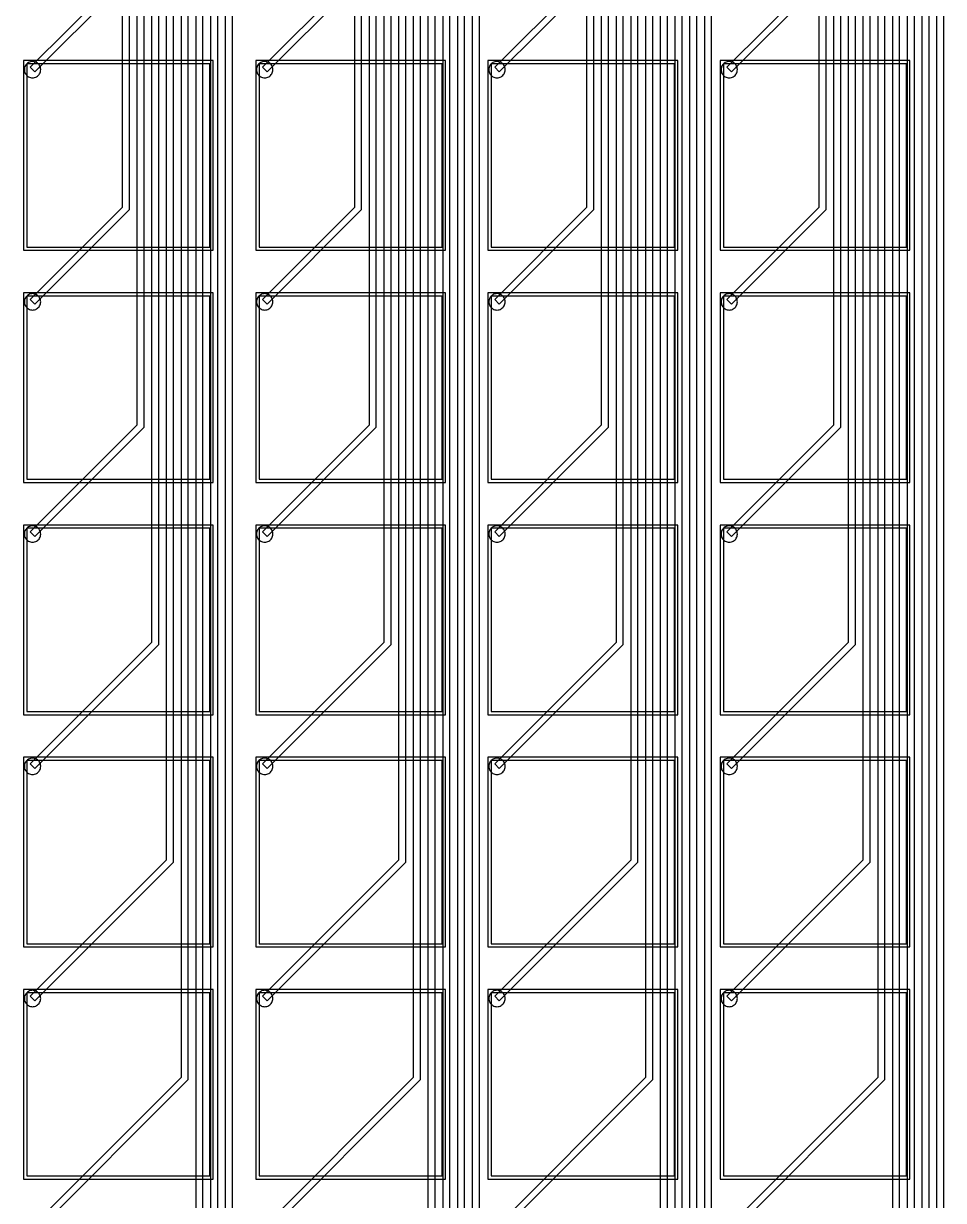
# Model space of a CAD drawing. Header units: metres. Extents: x -515 to 4265, y 201 to 1873.
# Drawn here: x 1846 to 2127.2, y 798.5 to 1158.3 of the extents above; entities that cross this region are included whole.
import ezdxf

# ---------------------------------------------------------------- set-up
doc = ezdxf.new("R2010")
doc.units = ezdxf.units.M
for name, color, linetype in [('Etching', 1, 'CONTINUOUS'), ('EtchingPad', 2, 'CONTINUOUS'), ('Metal1', 4, 'CONTINUOUS'), ('Metal2', 3, 'CONTINUOUS')]:
    doc.layers.add(name, color=color, linetype=linetype)

msp = doc.modelspace()

# ---------------------------------------------------------------- linework, layer by layer
at = {"layer": 'Etching'}
for points in [[(1851.25, 1144.25), (1851.23, 1144.58), (1851.16, 1144.9), (1851.06, 1145.21), (1850.92, 1145.5), (1850.73, 1145.77), (1850.52, 1146.02), (1850.27, 1146.23), (1850, 1146.42), (1849.71, 1146.56), (1849.4, 1146.66), (1849.08, 1146.73), (1848.75, 1146.75), (1848.42, 1146.73), (1848.1, 1146.66), (1847.79, 1146.56), (1847.5, 1146.42), (1847.23, 1146.23), (1846.98, 1146.02), (1846.77, 1145.77), (1846.58, 1145.5), (1846.44, 1145.21), (1846.34, 1144.9), (1846.27, 1144.58), (1846.25, 1144.25), (1846.27, 1143.92), (1846.34, 1143.6), (1846.44, 1143.29), (1846.58, 1143), (1846.77, 1142.73), (1846.98, 1142.48), (1847.23, 1142.27), (1847.5, 1142.08), (1847.79, 1141.94), (1848.1, 1141.84), (1848.42, 1141.77), (1848.75, 1141.75), (1849.08, 1141.77), (1849.4, 1141.84), (1849.71, 1141.94), (1850, 1142.08), (1850.27, 1142.27), (1850.52, 1142.48), (1850.73, 1142.73), (1850.92, 1143), (1851.06, 1143.29), (1851.16, 1143.6), (1851.23, 1143.92), (1851.25, 1144.25)], [(1922.25, 1144.25), (1922.23, 1144.58), (1922.16, 1144.9), (1922.06, 1145.21), (1921.92, 1145.5), (1921.73, 1145.77), (1921.52, 1146.02), (1921.27, 1146.23), (1921, 1146.42), (1920.71, 1146.56), (1920.4, 1146.66), (1920.08, 1146.73), (1919.75, 1146.75), (1919.42, 1146.73), (1919.1, 1146.66), (1918.79, 1146.56), (1918.5, 1146.42), (1918.23, 1146.23), (1917.98, 1146.02), (1917.77, 1145.77), (1917.58, 1145.5), (1917.44, 1145.21), (1917.34, 1144.9), (1917.27, 1144.58), (1917.25, 1144.25), (1917.27, 1143.92), (1917.34, 1143.6), (1917.44, 1143.29), (1917.58, 1143), (1917.77, 1142.73), (1917.98, 1142.48), (1918.23, 1142.27), (1918.5, 1142.08), (1918.79, 1141.94), (1919.1, 1141.84), (1919.42, 1141.77), (1919.75, 1141.75), (1920.08, 1141.77), (1920.4, 1141.84), (1920.71, 1141.94), (1921, 1142.08), (1921.27, 1142.27), (1921.52, 1142.48), (1921.73, 1142.73), (1921.92, 1143), (1922.06, 1143.29), (1922.16, 1143.6), (1922.23, 1143.92), (1922.25, 1144.25)], [(1993.25, 1144.25), (1993.23, 1144.58), (1993.16, 1144.9), (1993.06, 1145.21), (1992.92, 1145.5), (1992.73, 1145.77), (1992.52, 1146.02), (1992.27, 1146.23), (1992, 1146.42), (1991.71, 1146.56), (1991.4, 1146.66), (1991.08, 1146.73), (1990.75, 1146.75), (1990.42, 1146.73), (1990.1, 1146.66), (1989.79, 1146.56), (1989.5, 1146.42), (1989.23, 1146.23), (1988.98, 1146.02), (1988.77, 1145.77), (1988.58, 1145.5), (1988.44, 1145.21), (1988.34, 1144.9), (1988.27, 1144.58), (1988.25, 1144.25), (1988.27, 1143.92), (1988.34, 1143.6), (1988.44, 1143.29), (1988.58, 1143), (1988.77, 1142.73), (1988.98, 1142.48), (1989.23, 1142.27), (1989.5, 1142.08), (1989.79, 1141.94), (1990.1, 1141.84), (1990.42, 1141.77), (1990.75, 1141.75), (1991.08, 1141.77), (1991.4, 1141.84), (1991.71, 1141.94), (1992, 1142.08), (1992.27, 1142.27), (1992.52, 1142.48), (1992.73, 1142.73), (1992.92, 1143), (1993.06, 1143.29), (1993.16, 1143.6), (1993.23, 1143.92), (1993.25, 1144.25)], [(2064.25, 1144.25), (2064.23, 1144.58), (2064.16, 1144.9), (2064.06, 1145.21), (2063.92, 1145.5), (2063.73, 1145.77), (2063.52, 1146.02), (2063.27, 1146.23), (2063, 1146.42), (2062.71, 1146.56), (2062.4, 1146.66), (2062.08, 1146.73), (2061.75, 1146.75), (2061.42, 1146.73), (2061.1, 1146.66), (2060.79, 1146.56), (2060.5, 1146.42), (2060.23, 1146.23), (2059.98, 1146.02), (2059.77, 1145.77), (2059.58, 1145.5), (2059.44, 1145.21), (2059.34, 1144.9), (2059.27, 1144.58), (2059.25, 1144.25), (2059.27, 1143.92), (2059.34, 1143.6), (2059.44, 1143.29), (2059.58, 1143), (2059.77, 1142.73), (2059.98, 1142.48), (2060.23, 1142.27), (2060.5, 1142.08), (2060.79, 1141.94), (2061.1, 1141.84), (2061.42, 1141.77), (2061.75, 1141.75), (2062.08, 1141.77), (2062.4, 1141.84), (2062.71, 1141.94), (2063, 1142.08), (2063.27, 1142.27), (2063.52, 1142.48), (2063.73, 1142.73), (2063.92, 1143), (2064.06, 1143.29), (2064.16, 1143.6), (2064.23, 1143.92), (2064.25, 1144.25)], [(1851.25, 1073.25), (1851.23, 1073.58), (1851.16, 1073.9), (1851.06, 1074.21), (1850.92, 1074.5), (1850.73, 1074.77), (1850.52, 1075.02), (1850.27, 1075.23), (1850, 1075.42), (1849.71, 1075.56), (1849.4, 1075.66), (1849.08, 1075.73), (1848.75, 1075.75), (1848.42, 1075.73), (1848.1, 1075.66), (1847.79, 1075.56), (1847.5, 1075.42), (1847.23, 1075.23), (1846.98, 1075.02), (1846.77, 1074.77), (1846.58, 1074.5), (1846.44, 1074.21), (1846.34, 1073.9), (1846.27, 1073.58), (1846.25, 1073.25), (1846.27, 1072.92), (1846.34, 1072.6), (1846.44, 1072.29), (1846.58, 1072), (1846.77, 1071.73), (1846.98, 1071.48), (1847.23, 1071.27), (1847.5, 1071.08), (1847.79, 1070.94), (1848.1, 1070.84), (1848.42, 1070.77), (1848.75, 1070.75), (1849.08, 1070.77), (1849.4, 1070.84), (1849.71, 1070.94), (1850, 1071.08), (1850.27, 1071.27), (1850.52, 1071.48), (1850.73, 1071.73), (1850.92, 1072), (1851.06, 1072.29), (1851.16, 1072.6), (1851.23, 1072.92), (1851.25, 1073.25)], [(1922.25, 1073.25), (1922.23, 1073.58), (1922.16, 1073.9), (1922.06, 1074.21), (1921.92, 1074.5), (1921.73, 1074.77), (1921.52, 1075.02), (1921.27, 1075.23), (1921, 1075.42), (1920.71, 1075.56), (1920.4, 1075.66), (1920.08, 1075.73), (1919.75, 1075.75), (1919.42, 1075.73), (1919.1, 1075.66), (1918.79, 1075.56), (1918.5, 1075.42), (1918.23, 1075.23), (1917.98, 1075.02), (1917.77, 1074.77), (1917.58, 1074.5), (1917.44, 1074.21), (1917.34, 1073.9), (1917.27, 1073.58), (1917.25, 1073.25), (1917.27, 1072.92), (1917.34, 1072.6), (1917.44, 1072.29), (1917.58, 1072), (1917.77, 1071.73), (1917.98, 1071.48), (1918.23, 1071.27), (1918.5, 1071.08), (1918.79, 1070.94), (1919.1, 1070.84), (1919.42, 1070.77), (1919.75, 1070.75), (1920.08, 1070.77), (1920.4, 1070.84), (1920.71, 1070.94), (1921, 1071.08), (1921.27, 1071.27), (1921.52, 1071.48), (1921.73, 1071.73), (1921.92, 1072), (1922.06, 1072.29), (1922.16, 1072.6), (1922.23, 1072.92), (1922.25, 1073.25)], [(1993.25, 1073.25), (1993.23, 1073.58), (1993.16, 1073.9), (1993.06, 1074.21), (1992.92, 1074.5), (1992.73, 1074.77), (1992.52, 1075.02), (1992.27, 1075.23), (1992, 1075.42), (1991.71, 1075.56), (1991.4, 1075.66), (1991.08, 1075.73), (1990.75, 1075.75), (1990.42, 1075.73), (1990.1, 1075.66), (1989.79, 1075.56), (1989.5, 1075.42), (1989.23, 1075.23), (1988.98, 1075.02), (1988.77, 1074.77), (1988.58, 1074.5), (1988.44, 1074.21), (1988.34, 1073.9), (1988.27, 1073.58), (1988.25, 1073.25), (1988.27, 1072.92), (1988.34, 1072.6), (1988.44, 1072.29), (1988.58, 1072), (1988.77, 1071.73), (1988.98, 1071.48), (1989.23, 1071.27), (1989.5, 1071.08), (1989.79, 1070.94), (1990.1, 1070.84), (1990.42, 1070.77), (1990.75, 1070.75), (1991.08, 1070.77), (1991.4, 1070.84), (1991.71, 1070.94), (1992, 1071.08), (1992.27, 1071.27), (1992.52, 1071.48), (1992.73, 1071.73), (1992.92, 1072), (1993.06, 1072.29), (1993.16, 1072.6), (1993.23, 1072.92), (1993.25, 1073.25)], [(2064.25, 1073.25), (2064.23, 1073.58), (2064.16, 1073.9), (2064.06, 1074.21), (2063.92, 1074.5), (2063.73, 1074.77), (2063.52, 1075.02), (2063.27, 1075.23), (2063, 1075.42), (2062.71, 1075.56), (2062.4, 1075.66), (2062.08, 1075.73), (2061.75, 1075.75), (2061.42, 1075.73), (2061.1, 1075.66), (2060.79, 1075.56), (2060.5, 1075.42), (2060.23, 1075.23), (2059.98, 1075.02), (2059.77, 1074.77), (2059.58, 1074.5), (2059.44, 1074.21), (2059.34, 1073.9), (2059.27, 1073.58), (2059.25, 1073.25), (2059.27, 1072.92), (2059.34, 1072.6), (2059.44, 1072.29), (2059.58, 1072), (2059.77, 1071.73), (2059.98, 1071.48), (2060.23, 1071.27), (2060.5, 1071.08), (2060.79, 1070.94), (2061.1, 1070.84), (2061.42, 1070.77), (2061.75, 1070.75), (2062.08, 1070.77), (2062.4, 1070.84), (2062.71, 1070.94), (2063, 1071.08), (2063.27, 1071.27), (2063.52, 1071.48), (2063.73, 1071.73), (2063.92, 1072), (2064.06, 1072.29), (2064.16, 1072.6), (2064.23, 1072.92), (2064.25, 1073.25)], [(1851.25, 1002.25), (1851.23, 1002.58), (1851.16, 1002.9), (1851.06, 1003.21), (1850.92, 1003.5), (1850.73, 1003.77), (1850.52, 1004.02), (1850.27, 1004.23), (1850, 1004.42), (1849.71, 1004.56), (1849.4, 1004.66), (1849.08, 1004.73), (1848.75, 1004.75), (1848.42, 1004.73), (1848.1, 1004.66), (1847.79, 1004.56), (1847.5, 1004.42), (1847.23, 1004.23), (1846.98, 1004.02), (1846.77, 1003.77), (1846.58, 1003.5), (1846.44, 1003.21), (1846.34, 1002.9), (1846.27, 1002.58), (1846.25, 1002.25), (1846.27, 1001.92), (1846.34, 1001.6), (1846.44, 1001.29), (1846.58, 1001), (1846.77, 1000.73), (1846.98, 1000.48), (1847.23, 1000.27), (1847.5, 1000.08), (1847.79, 999.94), (1848.1, 999.84), (1848.42, 999.77), (1848.75, 999.75), (1849.08, 999.77), (1849.4, 999.84), (1849.71, 999.94), (1850, 1000.08), (1850.27, 1000.27), (1850.52, 1000.48), (1850.73, 1000.73), (1850.92, 1001), (1851.06, 1001.29), (1851.16, 1001.6), (1851.23, 1001.92), (1851.25, 1002.25)], [(1922.25, 1002.25), (1922.23, 1002.58), (1922.16, 1002.9), (1922.06, 1003.21), (1921.92, 1003.5), (1921.73, 1003.77), (1921.52, 1004.02), (1921.27, 1004.23), (1921, 1004.42), (1920.71, 1004.56), (1920.4, 1004.66), (1920.08, 1004.73), (1919.75, 1004.75), (1919.42, 1004.73), (1919.1, 1004.66), (1918.79, 1004.56), (1918.5, 1004.42), (1918.23, 1004.23), (1917.98, 1004.02), (1917.77, 1003.77), (1917.58, 1003.5), (1917.44, 1003.21), (1917.34, 1002.9), (1917.27, 1002.58), (1917.25, 1002.25), (1917.27, 1001.92), (1917.34, 1001.6), (1917.44, 1001.29), (1917.58, 1001), (1917.77, 1000.73), (1917.98, 1000.48), (1918.23, 1000.27), (1918.5, 1000.08), (1918.79, 999.94), (1919.1, 999.84), (1919.42, 999.77), (1919.75, 999.75), (1920.08, 999.77), (1920.4, 999.84), (1920.71, 999.94), (1921, 1000.08), (1921.27, 1000.27), (1921.52, 1000.48), (1921.73, 1000.73), (1921.92, 1001), (1922.06, 1001.29), (1922.16, 1001.6), (1922.23, 1001.92), (1922.25, 1002.25)], [(1993.25, 1002.25), (1993.23, 1002.58), (1993.16, 1002.9), (1993.06, 1003.21), (1992.92, 1003.5), (1992.73, 1003.77), (1992.52, 1004.02), (1992.27, 1004.23), (1992, 1004.42), (1991.71, 1004.56), (1991.4, 1004.66), (1991.08, 1004.73), (1990.75, 1004.75), (1990.42, 1004.73), (1990.1, 1004.66), (1989.79, 1004.56), (1989.5, 1004.42), (1989.23, 1004.23), (1988.98, 1004.02), (1988.77, 1003.77), (1988.58, 1003.5), (1988.44, 1003.21), (1988.34, 1002.9), (1988.27, 1002.58), (1988.25, 1002.25), (1988.27, 1001.92), (1988.34, 1001.6), (1988.44, 1001.29), (1988.58, 1001), (1988.77, 1000.73), (1988.98, 1000.48), (1989.23, 1000.27), (1989.5, 1000.08), (1989.79, 999.94), (1990.1, 999.84), (1990.42, 999.77), (1990.75, 999.75), (1991.08, 999.77), (1991.4, 999.84), (1991.71, 999.94), (1992, 1000.08), (1992.27, 1000.27), (1992.52, 1000.48), (1992.73, 1000.73), (1992.92, 1001), (1993.06, 1001.29), (1993.16, 1001.6), (1993.23, 1001.92), (1993.25, 1002.25)], [(2064.25, 1002.25), (2064.23, 1002.58), (2064.16, 1002.9), (2064.06, 1003.21), (2063.92, 1003.5), (2063.73, 1003.77), (2063.52, 1004.02), (2063.27, 1004.23), (2063, 1004.42), (2062.71, 1004.56), (2062.4, 1004.66), (2062.08, 1004.73), (2061.75, 1004.75), (2061.42, 1004.73), (2061.1, 1004.66), (2060.79, 1004.56), (2060.5, 1004.42), (2060.23, 1004.23), (2059.98, 1004.02), (2059.77, 1003.77), (2059.58, 1003.5), (2059.44, 1003.21), (2059.34, 1002.9), (2059.27, 1002.58), (2059.25, 1002.25), (2059.27, 1001.92), (2059.34, 1001.6), (2059.44, 1001.29), (2059.58, 1001), (2059.77, 1000.73), (2059.98, 1000.48), (2060.23, 1000.27), (2060.5, 1000.08), (2060.79, 999.94), (2061.1, 999.84), (2061.42, 999.77), (2061.75, 999.75), (2062.08, 999.77), (2062.4, 999.84), (2062.71, 999.94), (2063, 1000.08), (2063.27, 1000.27), (2063.52, 1000.48), (2063.73, 1000.73), (2063.92, 1001), (2064.06, 1001.29), (2064.16, 1001.6), (2064.23, 1001.92), (2064.25, 1002.25)], [(1851.25, 931.25), (1851.23, 931.58), (1851.16, 931.9), (1851.06, 932.21), (1850.92, 932.5), (1850.73, 932.77), (1850.52, 933.02), (1850.27, 933.23), (1850, 933.42), (1849.71, 933.56), (1849.4, 933.66), (1849.08, 933.73), (1848.75, 933.75), (1848.42, 933.73), (1848.1, 933.66), (1847.79, 933.56), (1847.5, 933.42), (1847.23, 933.23), (1846.98, 933.02), (1846.77, 932.77), (1846.58, 932.5), (1846.44, 932.21), (1846.34, 931.9), (1846.27, 931.58), (1846.25, 931.25), (1846.27, 930.92), (1846.34, 930.6), (1846.44, 930.29), (1846.58, 930), (1846.77, 929.73), (1846.98, 929.48), (1847.23, 929.27), (1847.5, 929.08), (1847.79, 928.94), (1848.1, 928.84), (1848.42, 928.77), (1848.75, 928.75), (1849.08, 928.77), (1849.4, 928.84), (1849.71, 928.94), (1850, 929.08), (1850.27, 929.27), (1850.52, 929.48), (1850.73, 929.73), (1850.92, 930), (1851.06, 930.29), (1851.16, 930.6), (1851.23, 930.92), (1851.25, 931.25)], [(1922.25, 931.25), (1922.23, 931.58), (1922.16, 931.9), (1922.06, 932.21), (1921.92, 932.5), (1921.73, 932.77), (1921.52, 933.02), (1921.27, 933.23), (1921, 933.42), (1920.71, 933.56), (1920.4, 933.66), (1920.08, 933.73), (1919.75, 933.75), (1919.42, 933.73), (1919.1, 933.66), (1918.79, 933.56), (1918.5, 933.42), (1918.23, 933.23), (1917.98, 933.02), (1917.77, 932.77), (1917.58, 932.5), (1917.44, 932.21), (1917.34, 931.9), (1917.27, 931.58), (1917.25, 931.25), (1917.27, 930.92), (1917.34, 930.6), (1917.44, 930.29), (1917.58, 930), (1917.77, 929.73), (1917.98, 929.48), (1918.23, 929.27), (1918.5, 929.08), (1918.79, 928.94), (1919.1, 928.84), (1919.42, 928.77), (1919.75, 928.75), (1920.08, 928.77), (1920.4, 928.84), (1920.71, 928.94), (1921, 929.08), (1921.27, 929.27), (1921.52, 929.48), (1921.73, 929.73), (1921.92, 930), (1922.06, 930.29), (1922.16, 930.6), (1922.23, 930.92), (1922.25, 931.25)], [(1993.25, 931.25), (1993.23, 931.58), (1993.16, 931.9), (1993.06, 932.21), (1992.92, 932.5), (1992.73, 932.77), (1992.52, 933.02), (1992.27, 933.23), (1992, 933.42), (1991.71, 933.56), (1991.4, 933.66), (1991.08, 933.73), (1990.75, 933.75), (1990.42, 933.73), (1990.1, 933.66), (1989.79, 933.56), (1989.5, 933.42), (1989.23, 933.23), (1988.98, 933.02), (1988.77, 932.77), (1988.58, 932.5), (1988.44, 932.21), (1988.34, 931.9), (1988.27, 931.58), (1988.25, 931.25), (1988.27, 930.92), (1988.34, 930.6), (1988.44, 930.29), (1988.58, 930), (1988.77, 929.73), (1988.98, 929.48), (1989.23, 929.27), (1989.5, 929.08), (1989.79, 928.94), (1990.1, 928.84), (1990.42, 928.77), (1990.75, 928.75), (1991.08, 928.77), (1991.4, 928.84), (1991.71, 928.94), (1992, 929.08), (1992.27, 929.27), (1992.52, 929.48), (1992.73, 929.73), (1992.92, 930), (1993.06, 930.29), (1993.16, 930.6), (1993.23, 930.92), (1993.25, 931.25)], [(2064.25, 931.25), (2064.23, 931.58), (2064.16, 931.9), (2064.06, 932.21), (2063.92, 932.5), (2063.73, 932.77), (2063.52, 933.02), (2063.27, 933.23), (2063, 933.42), (2062.71, 933.56), (2062.4, 933.66), (2062.08, 933.73), (2061.75, 933.75), (2061.42, 933.73), (2061.1, 933.66), (2060.79, 933.56), (2060.5, 933.42), (2060.23, 933.23), (2059.98, 933.02), (2059.77, 932.77), (2059.58, 932.5), (2059.44, 932.21), (2059.34, 931.9), (2059.27, 931.58), (2059.25, 931.25), (2059.27, 930.92), (2059.34, 930.6), (2059.44, 930.29), (2059.58, 930), (2059.77, 929.73), (2059.98, 929.48), (2060.23, 929.27), (2060.5, 929.08), (2060.79, 928.94), (2061.1, 928.84), (2061.42, 928.77), (2061.75, 928.75), (2062.08, 928.77), (2062.4, 928.84), (2062.71, 928.94), (2063, 929.08), (2063.27, 929.27), (2063.52, 929.48), (2063.73, 929.73), (2063.92, 930), (2064.06, 930.29), (2064.16, 930.6), (2064.23, 930.92), (2064.25, 931.25)], [(1851.25, 860.25), (1851.23, 860.58), (1851.16, 860.9), (1851.06, 861.21), (1850.92, 861.5), (1850.73, 861.77), (1850.52, 862.02), (1850.27, 862.23), (1850, 862.42), (1849.71, 862.56), (1849.4, 862.66), (1849.08, 862.73), (1848.75, 862.75), (1848.42, 862.73), (1848.1, 862.66), (1847.79, 862.56), (1847.5, 862.42), (1847.23, 862.23), (1846.98, 862.02), (1846.77, 861.77), (1846.58, 861.5), (1846.44, 861.21), (1846.34, 860.9), (1846.27, 860.58), (1846.25, 860.25), (1846.27, 859.92), (1846.34, 859.6), (1846.44, 859.29), (1846.58, 859), (1846.77, 858.73), (1846.98, 858.48), (1847.23, 858.27), (1847.5, 858.08), (1847.79, 857.94), (1848.1, 857.84), (1848.42, 857.77), (1848.75, 857.75), (1849.08, 857.77), (1849.4, 857.84), (1849.71, 857.94), (1850, 858.08), (1850.27, 858.27), (1850.52, 858.48), (1850.73, 858.73), (1850.92, 859), (1851.06, 859.29), (1851.16, 859.6), (1851.23, 859.92), (1851.25, 860.25)], [(1922.25, 860.25), (1922.23, 860.58), (1922.16, 860.9), (1922.06, 861.21), (1921.92, 861.5), (1921.73, 861.77), (1921.52, 862.02), (1921.27, 862.23), (1921, 862.42), (1920.71, 862.56), (1920.4, 862.66), (1920.08, 862.73), (1919.75, 862.75), (1919.42, 862.73), (1919.1, 862.66), (1918.79, 862.56), (1918.5, 862.42), (1918.23, 862.23), (1917.98, 862.02), (1917.77, 861.77), (1917.58, 861.5), (1917.44, 861.21), (1917.34, 860.9), (1917.27, 860.58), (1917.25, 860.25), (1917.27, 859.92), (1917.34, 859.6), (1917.44, 859.29), (1917.58, 859), (1917.77, 858.73), (1917.98, 858.48), (1918.23, 858.27), (1918.5, 858.08), (1918.79, 857.94), (1919.1, 857.84), (1919.42, 857.77), (1919.75, 857.75), (1920.08, 857.77), (1920.4, 857.84), (1920.71, 857.94), (1921, 858.08), (1921.27, 858.27), (1921.52, 858.48), (1921.73, 858.73), (1921.92, 859), (1922.06, 859.29), (1922.16, 859.6), (1922.23, 859.92), (1922.25, 860.25)], [(1993.25, 860.25), (1993.23, 860.58), (1993.16, 860.9), (1993.06, 861.21), (1992.92, 861.5), (1992.73, 861.77), (1992.52, 862.02), (1992.27, 862.23), (1992, 862.42), (1991.71, 862.56), (1991.4, 862.66), (1991.08, 862.73), (1990.75, 862.75), (1990.42, 862.73), (1990.1, 862.66), (1989.79, 862.56), (1989.5, 862.42), (1989.23, 862.23), (1988.98, 862.02), (1988.77, 861.77), (1988.58, 861.5), (1988.44, 861.21), (1988.34, 860.9), (1988.27, 860.58), (1988.25, 860.25), (1988.27, 859.92), (1988.34, 859.6), (1988.44, 859.29), (1988.58, 859), (1988.77, 858.73), (1988.98, 858.48), (1989.23, 858.27), (1989.5, 858.08), (1989.79, 857.94), (1990.1, 857.84), (1990.42, 857.77), (1990.75, 857.75), (1991.08, 857.77), (1991.4, 857.84), (1991.71, 857.94), (1992, 858.08), (1992.27, 858.27), (1992.52, 858.48), (1992.73, 858.73), (1992.92, 859), (1993.06, 859.29), (1993.16, 859.6), (1993.23, 859.92), (1993.25, 860.25)], [(2064.25, 860.25), (2064.23, 860.58), (2064.16, 860.9), (2064.06, 861.21), (2063.92, 861.5), (2063.73, 861.77), (2063.52, 862.02), (2063.27, 862.23), (2063, 862.42), (2062.71, 862.56), (2062.4, 862.66), (2062.08, 862.73), (2061.75, 862.75), (2061.42, 862.73), (2061.1, 862.66), (2060.79, 862.56), (2060.5, 862.42), (2060.23, 862.23), (2059.98, 862.02), (2059.77, 861.77), (2059.58, 861.5), (2059.44, 861.21), (2059.34, 860.9), (2059.27, 860.58), (2059.25, 860.25), (2059.27, 859.92), (2059.34, 859.6), (2059.44, 859.29), (2059.58, 859), (2059.77, 858.73), (2059.98, 858.48), (2060.23, 858.27), (2060.5, 858.08), (2060.79, 857.94), (2061.1, 857.84), (2061.42, 857.77), (2061.75, 857.75), (2062.08, 857.77), (2062.4, 857.84), (2062.71, 857.94), (2063, 858.08), (2063.27, 858.27), (2063.52, 858.48), (2063.73, 858.73), (2063.92, 859), (2064.06, 859.29), (2064.16, 859.6), (2064.23, 859.92), (2064.25, 860.25)]]:
    msp.add_lwpolyline(points, close=True, dxfattribs=at)
at = {"layer": 'EtchingPad'}
for points in [[(1847, 1090), (1903, 1090), (1903, 1146), (1847, 1146), (1847, 1090)], [(1918, 1090), (1974, 1090), (1974, 1146), (1918, 1146), (1918, 1090)], [(1989, 1090), (2045, 1090), (2045, 1146), (1989, 1146), (1989, 1090)], [(2060, 1090), (2116, 1090), (2116, 1146), (2060, 1146), (2060, 1090)], [(1847, 1019), (1903, 1019), (1903, 1075), (1847, 1075), (1847, 1019)], [(1918, 1019), (1974, 1019), (1974, 1075), (1918, 1075), (1918, 1019)], [(1989, 1019), (2045, 1019), (2045, 1075), (1989, 1075), (1989, 1019)], [(2060, 1019), (2116, 1019), (2116, 1075), (2060, 1075), (2060, 1019)], [(1847, 948), (1903, 948), (1903, 1004), (1847, 1004), (1847, 948)], [(1918, 948), (1974, 948), (1974, 1004), (1918, 1004), (1918, 948)], [(1989, 948), (2045, 948), (2045, 1004), (1989, 1004), (1989, 948)], [(2060, 948), (2116, 948), (2116, 1004), (2060, 1004), (2060, 948)], [(1847, 877), (1903, 877), (1903, 933), (1847, 933), (1847, 877)], [(1918, 877), (1974, 877), (1974, 933), (1918, 933), (1918, 877)], [(1989, 877), (2045, 877), (2045, 933), (1989, 933), (1989, 877)], [(2060, 877), (2116, 877), (2116, 933), (2060, 933), (2060, 877)], [(1847, 806), (1903, 806), (1903, 862), (1847, 862), (1847, 806)], [(1918, 806), (1974, 806), (1974, 862), (1918, 862), (1918, 806)], [(1989, 806), (2045, 806), (2045, 862), (1989, 862), (1989, 806)], [(2060, 806), (2116, 806), (2116, 862), (2060, 862), (2060, 806)]]:
    msp.add_lwpolyline(points, close=True, dxfattribs=at)
at = {"layer": 'Metal1'}
for points in [[(1909.75, 1573), (1909.75, 635.84), (1849.46, 575.54), (1848.04, 576.96), (1907.75, 636.66), (1907.75, 1573)], [(1905.25, 1573), (1905.25, 702.34), (1849.46, 646.54), (1848.04, 647.96), (1903.25, 703.16), (1903.25, 1573)], [(1900.75, 1573), (1900.75, 768.84), (1849.46, 717.54), (1848.04, 718.96), (1898.75, 769.66), (1898.75, 1573)], [(1896.25, 1573), (1896.25, 835.34), (1849.46, 788.54), (1848.04, 789.96), (1894.25, 836.16), (1894.25, 1573)], [(1891.75, 1573), (1891.75, 901.84), (1849.46, 859.54), (1848.04, 860.96), (1889.75, 902.66), (1889.75, 1573)], [(1887.25, 1573), (1887.25, 968.34), (1849.46, 930.54), (1848.04, 931.96), (1885.25, 969.16), (1885.25, 1573)], [(1882.75, 1573), (1882.75, 1034.84), (1849.46, 1001.54), (1848.04, 1002.96), (1880.75, 1035.66), (1880.75, 1573)], [(1878.25, 1573), (1878.25, 1101.34), (1849.46, 1072.54), (1848.04, 1073.96), (1876.25, 1102.16), (1876.25, 1573)], [(1873.75, 1573), (1873.75, 1167.84), (1849.46, 1143.54), (1848.04, 1144.96), (1871.75, 1168.66), (1871.75, 1573)], [(1985.25, 1573), (1985.25, 569.34), (1920.46, 504.54), (1919.04, 505.96), (1983.25, 570.16), (1983.25, 1573)], [(1980.75, 1573), (1980.75, 635.84), (1920.46, 575.54), (1919.04, 576.96), (1978.75, 636.66), (1978.75, 1573)], [(1976.25, 1573), (1976.25, 702.34), (1920.46, 646.54), (1919.04, 647.96), (1974.25, 703.16), (1974.25, 1573)], [(1971.75, 1573), (1971.75, 768.84), (1920.46, 717.54), (1919.04, 718.96), (1969.75, 769.66), (1969.75, 1573)], [(1967.25, 1573), (1967.25, 835.34), (1920.46, 788.54), (1919.04, 789.96), (1965.25, 836.16), (1965.25, 1573)], [(1962.75, 1573), (1962.75, 901.84), (1920.46, 859.54), (1919.04, 860.96), (1960.75, 902.66), (1960.75, 1573)], [(1958.25, 1573), (1958.25, 968.34), (1920.46, 930.54), (1919.04, 931.96), (1956.25, 969.16), (1956.25, 1573)], [(1953.75, 1573), (1953.75, 1034.84), (1920.46, 1001.54), (1919.04, 1002.96), (1951.75, 1035.66), (1951.75, 1573)], [(1949.25, 1573), (1949.25, 1101.34), (1920.46, 1072.54), (1919.04, 1073.96), (1947.25, 1102.16), (1947.25, 1573)], [(1944.75, 1573), (1944.75, 1167.84), (1920.46, 1143.54), (1919.04, 1144.96), (1942.75, 1168.66), (1942.75, 1573)], [(2056.25, 1573), (2056.25, 569.34), (1991.46, 504.54), (1990.04, 505.96), (2054.25, 570.16), (2054.25, 1573)], [(2051.75, 1573), (2051.75, 635.84), (1991.46, 575.54), (1990.04, 576.96), (2049.75, 636.66), (2049.75, 1573)], [(2047.25, 1573), (2047.25, 702.34), (1991.46, 646.54), (1990.04, 647.96), (2045.25, 703.16), (2045.25, 1573)], [(2042.75, 1573), (2042.75, 768.84), (1991.46, 717.54), (1990.04, 718.96), (2040.75, 769.66), (2040.75, 1573)], [(2038.25, 1573), (2038.25, 835.34), (1991.46, 788.54), (1990.04, 789.96), (2036.25, 836.16), (2036.25, 1573)], [(2033.75, 1573), (2033.75, 901.84), (1991.46, 859.54), (1990.04, 860.96), (2031.75, 902.66), (2031.75, 1573)], [(2029.25, 1573), (2029.25, 968.34), (1991.46, 930.54), (1990.04, 931.96), (2027.25, 969.16), (2027.25, 1573)], [(2024.75, 1573), (2024.75, 1034.84), (1991.46, 1001.54), (1990.04, 1002.96), (2022.75, 1035.66), (2022.75, 1573)], [(2020.25, 1573), (2020.25, 1101.34), (1991.46, 1072.54), (1990.04, 1073.96), (2018.25, 1102.16), (2018.25, 1573)], [(2015.75, 1573), (2015.75, 1167.84), (1991.46, 1143.54), (1990.04, 1144.96), (2013.75, 1168.66), (2013.75, 1573)], [(2127.25, 1573), (2127.25, 569.34), (2062.46, 504.54), (2061.04, 505.96), (2125.25, 570.16), (2125.25, 1573)], [(2122.75, 1573), (2122.75, 635.84), (2062.46, 575.54), (2061.04, 576.96), (2120.75, 636.66), (2120.75, 1573)], [(2118.25, 1573), (2118.25, 702.34), (2062.46, 646.54), (2061.04, 647.96), (2116.25, 703.16), (2116.25, 1573)], [(2113.75, 1573), (2113.75, 768.84), (2062.46, 717.54), (2061.04, 718.96), (2111.75, 769.66), (2111.75, 1573)], [(2109.25, 1573), (2109.25, 835.34), (2062.46, 788.54), (2061.04, 789.96), (2107.25, 836.16), (2107.25, 1573)], [(2104.75, 1573), (2104.75, 901.84), (2062.46, 859.54), (2061.04, 860.96), (2102.75, 902.66), (2102.75, 1573)], [(2100.25, 1573), (2100.25, 968.34), (2062.46, 930.54), (2061.04, 931.96), (2098.25, 969.16), (2098.25, 1573)], [(2095.75, 1573), (2095.75, 1034.84), (2062.46, 1001.54), (2061.04, 1002.96), (2093.75, 1035.66), (2093.75, 1573)], [(2091.25, 1573), (2091.25, 1101.34), (2062.46, 1072.54), (2061.04, 1073.96), (2089.25, 1102.16), (2089.25, 1573)], [(2086.75, 1573), (2086.75, 1167.84), (2062.46, 1143.54), (2061.04, 1144.96), (2084.75, 1168.66), (2084.75, 1573)]]:
    msp.add_lwpolyline(points, close=True, dxfattribs=at)
at = {"layer": 'Metal2'}
for points in [[(1846, 1089), (1904, 1089), (1904, 1147), (1846, 1147), (1846, 1089)], [(1917, 1089), (1975, 1089), (1975, 1147), (1917, 1147), (1917, 1089)], [(1988, 1089), (2046, 1089), (2046, 1147), (1988, 1147), (1988, 1089)], [(2059, 1089), (2117, 1089), (2117, 1147), (2059, 1147), (2059, 1089)], [(1846, 1018), (1904, 1018), (1904, 1076), (1846, 1076), (1846, 1018)], [(1917, 1018), (1975, 1018), (1975, 1076), (1917, 1076), (1917, 1018)], [(1988, 1018), (2046, 1018), (2046, 1076), (1988, 1076), (1988, 1018)], [(2059, 1018), (2117, 1018), (2117, 1076), (2059, 1076), (2059, 1018)], [(1846, 947), (1904, 947), (1904, 1005), (1846, 1005), (1846, 947)], [(1917, 947), (1975, 947), (1975, 1005), (1917, 1005), (1917, 947)], [(1988, 947), (2046, 947), (2046, 1005), (1988, 1005), (1988, 947)], [(2059, 947), (2117, 947), (2117, 1005), (2059, 1005), (2059, 947)], [(1846, 876), (1904, 876), (1904, 934), (1846, 934), (1846, 876)], [(1917, 876), (1975, 876), (1975, 934), (1917, 934), (1917, 876)], [(1988, 876), (2046, 876), (2046, 934), (1988, 934), (1988, 876)], [(2059, 876), (2117, 876), (2117, 934), (2059, 934), (2059, 876)], [(1846, 805), (1904, 805), (1904, 863), (1846, 863), (1846, 805)], [(1917, 805), (1975, 805), (1975, 863), (1917, 863), (1917, 805)], [(1988, 805), (2046, 805), (2046, 863), (1988, 863), (1988, 805)], [(2059, 805), (2117, 805), (2117, 863), (2059, 863), (2059, 805)]]:
    msp.add_lwpolyline(points, close=True, dxfattribs=at)

doc.saveas('drawing.dxf')
